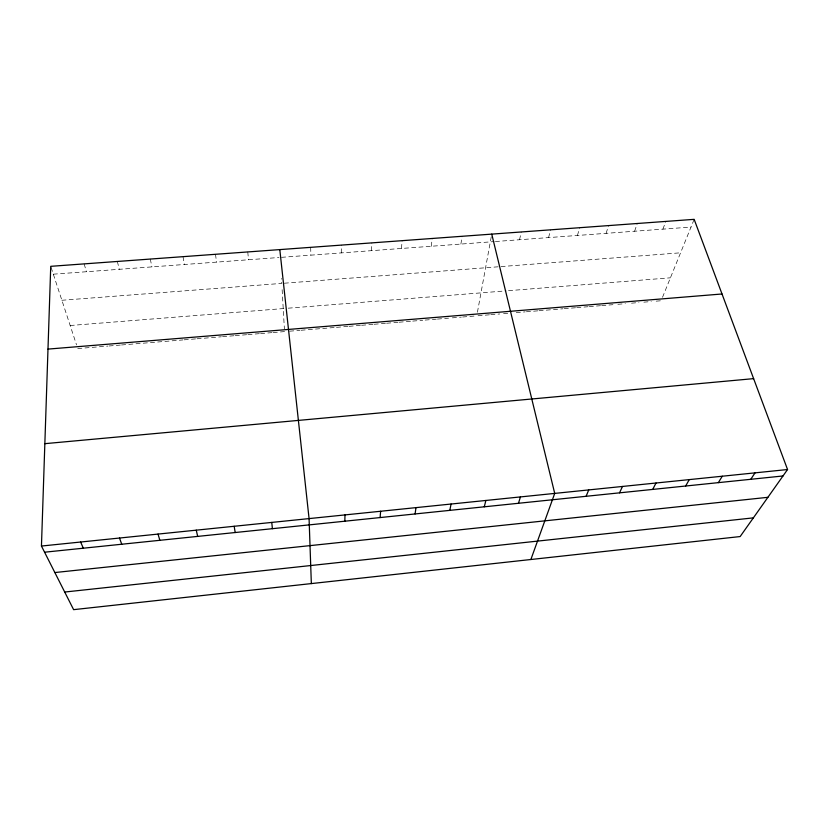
<?xml version="1.0" encoding="UTF-8"?>
<svg xmlns="http://www.w3.org/2000/svg" width="829" height="829" viewBox="0 0 829 829"><rect width="100%" height="100%" fill="white"/><g stroke="black" fill="none" stroke-linecap="round" stroke-linejoin="round"><path stroke-width="0.62" stroke-dasharray="4.14 3.11" d="M341.268 252.907L341.372 245.104M371.475 250.679L371.848 242.887M401.485 248.462L402.127 240.669M431.287 246.254L432.199 238.472M460.903 244.068L462.074 236.296M477.431 312.222L491.545 235.239M519.555 239.736L521.234 231.975M548.591 237.591L550.529 229.83M577.45 235.457L579.626 227.706M606.113 233.343L608.538 225.602M634.599 231.239L637.263 223.498M662.899 229.146L665.801 221.416M662.516 297.3L694.153 219.343M77.739 348.553L107.853 346.087M109.096 345.983L120.319 345.071M121.562 344.968L182.908 339.931M184.193 339.828L195.758 338.885M197.043 338.781L221.291 336.792M222.566 336.688L234.006 335.745M235.27 335.641L246.69 334.709M247.954 334.605L259.342 333.672M260.607 333.569L271.943 332.636M273.207 332.533L284.544 331.6M289.632 331.185L299.797 330.356M301.072 330.253L335.248 327.445M336.512 327.341L347.838 326.419M349.092 326.315L360.387 325.393M361.641 325.289L372.915 324.357M374.159 324.263L385.392 323.341M386.646 323.237L397.858 322.315M399.101 322.212L411.505 321.196M412.749 321.092L422.676 320.284M425.142 320.077L436.23 319.175M437.463 319.072L448.562 318.16M452.365 317.849L461.359 317.113M462.644 317.01L474.198 316.056M478.043 315.745L489.535 314.802M490.809 314.699L499.742 313.963M503.576 313.652L509.918 313.134M516.26 312.606L525.14 311.88M526.415 311.777L537.793 310.844M539.047 310.74L562.974 308.782M564.228 308.678L575.523 307.756M576.777 307.652L588.03 306.73M589.274 306.626L600.497 305.704M601.74 305.6L612.942 304.689M617.895 304.274L625.335 303.673M631.532 303.165L638.941 302.554M643.874 302.15L651.262 301.549M656.195 301.145L661.117 300.74M70.175 325.507L286.969 308.284M288.223 308.181L506.032 290.875M508.54 290.678L670.423 277.808M61.885 300.264L281.756 283.404L281.477 278.451M284.347 283.207L499.773 266.679M501.068 266.575L680.578 252.804M53.315 274.181L278.99 257.508M281.528 257.322L494.136 241.612M495.41 241.519L691.023 227.063M51.108 267.456L76.548 344.916M84.154 263.891L86.413 271.736M117.345 261.467L119.293 269.301M150.287 259.062L151.935 266.897M183.012 256.669L184.349 264.503M215.499 254.296L216.535 262.119M247.767 251.943L248.513 259.757M282.129 289.694L284.399 329.051M310.688 247.353L310.865 255.156"/><path stroke-width="1.24" d="M344.833 521.203L344.988 514.913M41.45 546.042L50.735 266.327L694.153 219.343L787.55 469.525L740.142 536.56L73.615 609.657L41.45 546.042L787.55 469.525M380.096 517.565L380.625 511.255M415.091 513.949L415.982 507.628M449.815 510.363L451.069 504.032M484.281 506.809L485.877 500.467M518.477 503.276L520.425 496.923M530.871 559.513L554.715 493.4L491.752 234.13M586.103 496.291L588.735 489.918M619.532 492.84L622.496 486.447M652.713 489.421L656.008 483.017M685.645 486.022L689.262 479.608M718.339 482.644L722.277 476.219M750.784 479.297L755.032 472.862M64.703 592.041L753.364 517.866M54.849 572.549L767.892 497.317M44.569 552.207L782.99 475.97M44.849 443.67L753.623 378.635M47.989 349.102L722.018 293.984M80.631 542.031L83.314 548.207M119.49 538.042L121.749 544.239M158.028 534.083L159.862 540.301M196.255 530.166L197.675 536.404M234.172 526.28L235.187 532.529M279.808 249.602L309.072 518.602L311.341 583.585M271.777 522.425L272.389 528.684"/></g></svg>
